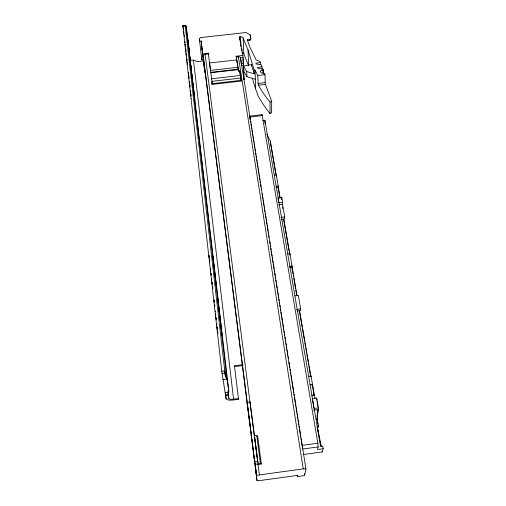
<?xml version="1.0" encoding="UTF-8"?>
<svg xmlns="http://www.w3.org/2000/svg" width="506" height="506" viewBox="0 0 506 506"><rect width="100%" height="100%" fill="white"/><g stroke="black" fill="none" stroke-linecap="round" stroke-linejoin="round"><path stroke-width="0.76" d="M263.379 73.3L263.348 70.296L260.242 70.796L261.001 72.82L264.543 73.471L264.986 74.654L265.239 83.888L271.678 101.244L271.621 112.686L270.014 113.534L270.033 102.104A142.104 105.887 6.7 0 1 258.452 85.179L258.357 84.989A1.328 0.329 71.9 0 1 258.174 84.54L257.782 75.47A144.292 106.671 6.6 0 1 255.132 70.207L254.132 69.898L248.054 50.024L243.146 38.07A2.454 1.847 -2.6 0 0 240.508 36.83L239.294 36.963L239.408 39.329M270.318 142.135L270.324 141.035L266.77 134.216M262.032 115.166L262.083 114.679L317.844 443.231L318.204 446.773L317.54 449.518L323.17 448.752L322.72 446.14L320.633 446.425L264.904 120.32L262.804 120.567M274.201 175.253L276.384 174.994L276.365 176.088L270.324 141.035M280.134 197.979L276.384 174.994M281.715 199.706L281.772 197.58L277.996 198.036L278.806 202.767L282.595 202.305L281.772 197.58M281.589 219.37L284.625 218.997L284.701 216.91L282.531 204.399L282.595 202.305M287.636 253.904L289.944 253.614L289.894 254.581L283.746 218.915M297.003 295.814L289.944 253.614M316.984 416.444L317.129 414.907M317.3 420.998L317.041 419.487L318.356 407.887L316.648 398.039L312.297 398.62L312.196 399.19M317.041 419.487L318.027 409.733M294.954 295.852L298.312 295.422L300.653 308.919L300.488 310.671L297.117 311.101M310.956 376.761L311.07 376.028L308.28 376.394M301.608 441.789L305.953 469.094L304.694 475.102A2.751 0.519 -8.5 0 1 301.867 476.013L297.553 476.601L297.762 475.368L259.711 480.58A2.783 0.531 -8 0 1 256.921 480.428L203.165 56.046A2.1 1.442 -6.6 0 1 205.101 54.376L208.946 53.94M316.648 398.039L316.807 400.151M317.547 411.789L317.869 410.474M316.984 427.228L318.337 427.045L318.495 426.349L317.192 418.766M323.17 448.752L322.29 451.94L303.214 454.527M318.185 446.918L302.67 449.018L249.819 116.102L262.083 114.679M250.761 38.475L249.894 39.5L247.251 39.797L247.282 40.651L249.92 40.36L250.786 39.335L250.761 38.475L250.141 34.832L246.049 32.523L200.686 37.564L199.351 38.684L201.818 59.942L203.273 59.784L204.867 72.352L201.167 41.03L199.668 41.195L199.351 38.684M188.921 49.455L187.726 39.55L228.851 391.258L227.858 391.979L228.845 398.475A4.598 1.328 -7.5 0 0 233.589 399.177L238.427 398.538L238.522 399.323L233.702 399.955A7.356 2.125 -7.5 0 1 226.106 398.836L221.755 371.246L182.83 25.559L182.913 25.945M270.033 102.104L271.678 101.244M243.626 66.09L251.406 64.597L254.233 73.876L246.707 71.542L243.626 66.09L243.854 71.232L246.909 76.659L255.353 79.284M260.451 64.743L260.413 62.478L255.789 63.212L256.049 63.908L261.311 64.869L262.019 66.748L262.045 69.006M262.019 66.748L257.377 67.488L257.636 68.19L262.918 69.151L263.348 70.296M302.31 445.331L317.844 443.231M257.731 461.364L257.877 463.205L260.432 463.54A3.858 0.803 -7.9 0 1 261.324 463.939L258.345 464.521L255.739 463.97A3.884 0.816 -8 0 1 254.828 463.572L254.689 461.782L257.731 461.364L250.065 402.011L247.137 402.397L247.301 404.224M256.921 480.428L256.586 475.842A2.859 0.563 -8 0 1 259.388 474.894L303.246 468.898A2.853 0.557 -8.6 0 1 305.953 469.094M317.135 426.533L318.495 426.349M225.556 395.686L228.326 395.319M309.944 384.87L312.234 384.573L314.043 395.078L311.74 395.382M313.979 408.468L318.356 407.887M313.65 410.176L318.002 409.601M238.522 399.323L234.436 365.762L242.886 364.662M242.962 365.528L234.544 366.629L234.436 365.762M221.755 371.246L224.702 370.866L225.448 376.825A10.246 4.756 73.5 0 0 226.789 378.153L228.851 391.258M222.02 373.434L224.968 373.048M222.855 379.614L226.922 379.076M225.145 392.782L227.928 392.416M225.455 394.927L228.231 394.56M296.586 309.438L300.653 308.919M289.767 266.358L292.095 266.067M289.717 267.307L292.038 267.016M280.893 217.378L284.701 216.91M276.093 186.309L278.287 186.044M276.074 187.384L278.268 187.119M278.755 204.854L282.531 204.399M250.04 117.019L262.329 115.589M238.345 69.638L238.301 69.214L210.793 72.333L210.838 72.756L238.345 69.638L238.547 70.948L239.673 70.821L240.483 75.995L240.458 75.489L211.647 78.765L211.698 79.265M257.782 75.47L264.986 74.654M240.856 78.044L211.989 81.327L212.337 84.394L241.141 81.112L240.458 75.489M212.261 83.629L241.103 80.34M257.933 83.446L265.036 82.63M258.452 85.179L265.397 84.388M202.786 53.794L208.244 53.187L212.337 84.394M190.123 59.259A3.561 2.435 -5.6 0 0 193.437 60.22L194.159 60.138L196.809 61.656L203.867 60.865M242.899 55.458L243.424 65.293L241.507 65.293L240.502 57.779A2.106 1.429 -9.4 0 0 238.377 56.798L236.251 57.039L236.201 56.21L242.899 55.458L239.294 36.963M240.533 57.842L242.994 57.564M241.217 63.49L243.329 63.25M238.003 67.298L210.54 70.404L209.535 62.984L236.776 59.917L238.301 69.214M182.837 25.787L185.126 25.477L225.448 376.825M182.875 26.261L185.139 26.008L185.101 25.54M254.271 435.293L256.795 435.723A3.795 0.917 -7.9 0 1 257.687 436.191L261.33 464.11M322.227 452.003L322.018 451.523M212.76 288.388L212.488 286.617M243.146 38.07L243.822 53.895L248.604 65.704L248.054 50.024M260.413 62.478L260.059 61.536L256.219 60.043L249.888 47.184L247.251 39.797M215.284 311.114L215.29 311.683M188.295 72.383L188.517 73.825M317.351 426.786L321.228 446.437M317.528 428.974L318.28 432.794M319.033 436.608L319.786 440.429M320.089 441.959L320.842 445.773M192.331 79.271L192.716 81.896L192.514 79.866M317.072 401.694L317.876 406.324M282.557 207.055L282.816 208.548M311.07 376.028L314.909 398.247M299.552 310.602L310.823 375.983M270.451 142.913L273.272 159.27M273.537 160.832L275.283 170.958M275.549 172.514L275.821 174.07M278.098 187.315L279.843 197.441M283.6 219.25L288.964 250.407M289.236 251.963L289.774 255.081M291.652 265.985L292.993 273.771M293.259 275.334L293.531 276.89M293.796 278.445L295.542 288.572M295.808 290.134L296.617 294.802M299.299 310.38L302.114 326.743M302.386 328.299L304.125 338.425M304.397 339.981L304.663 341.537M304.935 343.1L305.605 346.996M305.871 348.552L306.136 350.108M306.408 351.664L306.674 353.226M306.946 354.782L308.154 361.79M308.42 363.352L308.692 364.908M308.957 366.464L310.703 376.59M191.306 98.455L191.344 98.373M317.559 422.51L317.819 424.022M318.078 425.533L318.337 427.045M312.423 399.373L313.846 407.709M250.786 39.335L250.141 34.832M243.582 73.149L244.063 79.746L243.114 58.576M240.54 58L250.343 119.599M250.59 121.162L250.837 122.718M251.09 124.28L251.337 125.842M251.583 127.398L251.83 128.96M252.083 130.523L252.33 132.079M252.576 133.641L252.823 135.203M253.076 136.759L253.323 138.321M253.569 139.884L253.942 142.224M254.189 143.78L254.809 147.682M255.062 149.245L255.309 150.801M255.682 153.141L255.928 154.703M256.175 156.265L256.422 157.821M256.675 159.384L256.921 160.946M257.168 162.508L257.415 164.064M257.668 165.626L257.915 167.189M258.161 168.745L258.408 170.307M258.661 171.869L258.908 173.425M259.154 174.987L259.401 176.55M259.654 178.106L259.901 179.668M260.147 181.23L260.394 182.786M260.647 184.348L261.02 186.689M261.267 188.251L261.513 189.807M262.133 193.709L262.38 195.272M262.633 196.828L263.006 199.168M263.253 200.73L263.5 202.292M263.746 203.855L263.999 205.411M264.246 206.973L264.493 208.535M264.739 210.091L264.992 211.653M265.239 213.216L265.486 214.772M265.732 216.334L265.985 217.896M266.232 219.452L266.479 221.014M266.725 222.577L266.978 224.133M267.225 225.695L267.472 227.257M267.718 228.813L268.091 231.153M268.338 232.716L268.591 234.278M268.838 235.834L269.084 237.396M269.704 241.299L270.077 243.639M270.324 245.201L270.577 246.757M270.824 248.32L271.071 249.882M271.317 251.438L271.57 253M271.817 254.562L272.064 256.118M272.31 257.68L272.563 259.243M272.81 260.799L273.057 262.361M273.303 263.923L274.05 268.604M274.296 270.16L274.549 271.722M274.796 273.284L275.169 275.625M275.416 277.18L275.662 278.743M275.915 280.305L276.162 281.867M276.409 283.423L277.155 288.104M277.402 289.666L277.649 291.228M277.902 292.784L278.148 294.347M278.395 295.909L278.642 297.465M278.895 299.027L279.141 300.589M279.388 302.145L279.635 303.708M279.888 305.27L280.134 306.826M280.381 308.388L280.754 310.728M281.001 312.291L281.621 316.187M281.874 317.749L282.74 323.214M282.987 324.77L283.24 326.332M283.486 327.894L283.733 329.45M283.98 331.013L284.233 332.575M284.48 334.131L284.726 335.693M284.973 337.255L285.226 338.811M285.473 340.374L285.719 341.936M285.966 343.492L286.219 345.054M286.466 346.616L286.712 348.172M286.959 349.735L287.212 351.297M287.459 352.853L287.832 355.193M288.078 356.755L288.325 358.318M288.945 362.22L289.818 367.679M290.065 369.241L290.311 370.797M290.558 372.359L290.811 373.921M291.058 375.477L291.304 377.04M291.551 378.602L291.804 380.158M292.051 381.72L292.297 383.282M292.544 384.838L293.29 389.519M293.537 391.081L293.79 392.643M294.037 394.199L294.283 395.762M294.53 397.324L295.403 402.782M295.649 404.345L295.896 405.907M296.149 407.463L296.889 412.143M297.142 413.706L297.389 415.268M297.636 416.824L297.882 418.386M298.135 419.948L298.382 421.504M298.629 423.067L298.875 424.629M299.128 426.185L299.375 427.747M299.622 429.309L300.861 437.108M301.114 438.67L301.361 440.226M304.448 473.54L304.694 475.102M238.282 56.21L303.246 468.898M241.141 81.112L239.673 70.821M236.201 56.21L238.49 71.441M217.82 333.46L217.548 331.525M297.313 475.039L297.553 476.601M216.834 324.618L216.72 323.935L216.802 325.149M211.767 279.736L211.641 278.958L211.748 280.425M184.93 42.264L184.823 41.6L184.93 42.852M185.708 48.968L185.822 49.632L185.746 48.766M190.484 91.377L190.332 90.435L190.534 92.484M220.42 321.759L218.845 308.496L222.014 335.326L220.433 321.905M216.29 320.032L215.98 317.736M183.001 26.54L183.438 29.658M185.942 51.131L185.765 50.069L185.955 51.897M211.242 275.34L211.021 273.702M185.126 25.477A8.045 2.789 62.6 0 1 186.094 26.027L189.155 48.854M213.842 264.916L212.729 256.036M213.861 265.049L216.77 289.9L215.543 280.349M183.653 31.182L183.969 33.472M184.184 35.003L184.393 36.527M186.973 60.195L186.739 58.702L186.999 61.137M189.522 82.756L189.307 81.339L189.503 83.332M214.772 306.718L214.531 304.871M209.193 256.732L208.997 255.328L209.218 258.054M188.934 49.55L189.858 56.893M189.914 58.032L188.706 48.045L189.149 50.942L188.953 49.114M189.927 58.127L190.851 65.495M192.52 80.536L191.287 70.321L192.432 79.132M192.533 80.637L193.463 88.069M193.564 89.587L192.318 79.271M193.577 89.689L194.513 97.146M211.71 82.971L211.919 84.508M186.486 56.147L186.17 53.687M187.467 64.844L187.15 62.377M189.023 78.632L188.624 75.514M209.737 262.247L209.389 259.502M210.54 268.635L210.711 269.926M214.082 300.02L214.253 301.317M256.795 435.723L260.432 463.54M189.965 87.089L189.642 84.534M191.002 96.266L190.68 93.699M254.436 435.343L258.041 463.249M205.101 54.376L256.637 453.857M256.839 455.406L257.744 462.389M257.971 463.926L259.388 474.894M185.196 44.224L185.43 46.084M185.443 47.007L185.126 44.503M256.042 471.636L255.682 468.954L256.384 474.533L256.017 471.839M203.165 56.046L248.705 413.908M248.901 415.477L250.698 429.588M250.9 431.156L251.197 433.509M251.4 435.078L251.697 437.424M251.899 438.993L252.197 441.346M252.393 442.914L253.791 453.888M253.993 455.457L256.586 475.842M247.137 402.397L254.689 461.782M186.227 53.301L186.461 55.186M188.738 75.527L188.978 77.437M189.75 84.464L189.99 86.381M201.508 57.469L201.818 59.942M187.277 62.529L187.511 64.395M190.851 94.167L191.015 95.457M212.077 282.038L212.254 283.486M215.682 313.992L215.777 314.713M217.144 326.895L217.327 328.381M212.229 284.593L211.963 282.361M217.365 330.102L217.004 327.04M210.755 271.564L210.426 268.768M215.796 316.244L215.531 313.979M193.437 60.22L233.589 399.177M209.629 260.173L209.712 260.881M214.127 268.085L215.436 279.432M214.253 302.626L214.006 300.482M186.094 26.027L226.789 378.159M189.94 57.595L190.136 59.487L189.706 56.659L191.135 68.152L190.933 66.21M193.551 88.816L193.766 90.89L193.381 88.348L194.823 100.061L194.677 98.562M228.029 391.416L228.845 398.475M188.485 74.319L188.289 72.377M201.919 48.538L202.096 50.1M202.362 52.453L202.533 54.022M225.568 394.13L226.106 398.836M201.167 41.03L203.273 59.784M212.628 255.15L212.362 252.443L214.019 267.181M211.135 273.499L211.268 274.701M214.696 304.985L214.772 305.649M216.132 317.698L216.328 319.545M208.244 53.187L208.402 54.73M209.332 63.667L209.49 65.217M217.738 331.974L217.846 332.999M212.646 286.883L212.773 288.319M251.242 435.236L251.273 435.641A3.814 0.93 -7.9 0 0 251.621 435.97M250.065 402.011L250.16 403.231M241.754 48.386L241.862 50.72M240.508 36.83L240.97 46.628M246.707 71.542L246.909 76.659M249.825 117.367L249.882 118.935M251.406 64.597L251.45 66.065M249.894 39.5L249.92 40.36M254.132 69.898L254.233 73.876M255.132 70.207L255.581 88.803A165.658 156.885 41.7 0 0 258.022 95.59A139.207 104.812 6.9 0 0 270.014 113.534M262.918 69.151L262.962 72.908M264.543 73.471L264.556 74.97M264.904 120.32L264.929 123.464M314.043 395.078A5.56 0.525 81.8 0 1 313.448 394.376M312.215 386.439A5.56 0.525 81.8 0 1 312.234 384.573M204.633 68.266A2.062 1.385 -6.7 0 1 204.487 67.855M255.581 88.803A165.955 157.164 41.7 0 1 252.424 78.266M241.887 52.668A2.391 1.822 -2.6 0 1 243.822 53.895M219.028 309.4L217.378 295.801L219.028 309.4"/></g></svg>
